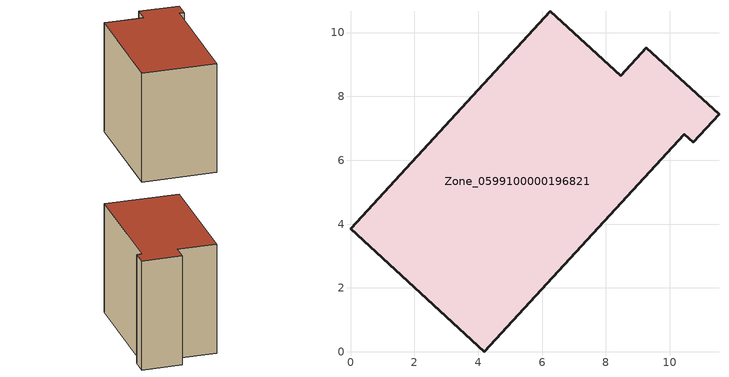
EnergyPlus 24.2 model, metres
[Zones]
Zone_0599100000196821
 floor ground (C_G): 9.27,9.53 11.54,7.44 10.73,6.56 10.46,6.81 4.19,0 0,3.85 6.26,10.67 8.46,8.65 z0
 wall outside (C_F): 4.19,0 10.46,6.81 10.73,6.56 11.54,7.44 9.27,9.53 8.46,8.65 6.26,10.67 0,3.85 4.19,0 z0:8.66
 roof outside (C_R): 9.27,9.53 8.46,8.65 6.26,10.67 0,3.85 4.19,0 10.46,6.81 10.73,6.56 11.54,7.44 z8.66
[BUILDING]
Pand.0599100000196821: North Axis=0; Terrain=City; Loads Convergence Tolerance Value=0.04; Temperature Convergence Tolerance Value=0.4; Solar Distribution=FullExterior; Maximum Number of Warmup Days=25; Minimum Number of Warmup Days=1
[Site:Location]
Rotterdam.The.Hague.AP_ZH_NLD Design_Conditions: Latitude=51.96; Longitude=4.45; Time Zone=1; Elevation=-4.5
[SITE:GROUNDTEMPERATURE:BUILDINGSURFACE]
18, 18, 18, 18, 18, 18, 18, 18, 18, 18, 18, 18
[MATERIAL] Thermal Absorptance=0.9; Solar Absorptance=0.7; Visible Absorptance=0.7
Name | Roughness | Thickness | Conductivity | Density | Specific Heat
G.TI.1975-1991 | MediumSmooth | 0.15 | 0.288461 | 540 | 1210
F.TI.1975-1991 | Rough | 0.3 | 0.230769 | 1920 | 840
R.TI.1975-1991 | MediumRough | 0.2 | 0.153846 | 1500 | 1000
[CONSTRUCTION]
C_G: G.TI.1975-1991
C_F: F.TI.1975-1991
C_R: R.TI.1975-1991
[ZONE]
Zone_0599100000196821: Type=1; Multiplier=1; Ceiling Height=Autocalculate; Volume=Autocalculate; Floor Area=autocalculate; Part of Total Floor Area=Yes
[ZONEINFILTRATION:DESIGNFLOWRATE]
Infil_Zone_0599100000196821: Zone or ZoneList or Space or SpaceList=Zone_0599100000196821; Schedule=AlwaysOn; Design Flow Rate Calculation Method=Flow/Area; Flow Rate per Floor Area=0.003; Constant Term Coefficient=1; Temperature Term Coefficient=0; Velocity Term Coefficient=0; Velocity Squared Term Coefficient=0
[HVACTEMPLATE:ZONE:IDEALLOADSAIRSYSTEM]
Zone_0599100000196821: Maximum Heating Supply Air Temperature=50; Minimum Cooling Supply Air Temperature=13; Maximum Heating Supply Air Humidity Ratio=0.0156; Minimum Cooling Supply Air Humidity Ratio=0.0077; Heating Limit=NoLimit; Cooling Limit=NoLimit; Dehumidification Control Type=ConstantSensibleHeatRatio; Cooling Sensible Heat Ratio=0.7; Dehumidification Setpoint=60; Humidification Control Type=None; Humidification Setpoint=30; Outdoor Air Method=None; Outdoor Air Flow Rate per Person=0.00944; Outdoor Air Flow Rate per Zone Floor Area=0; Outdoor Air Flow Rate per Zone=0; Demand Controlled Ventilation Type=None; Outdoor Air Economizer Type=NoEconomizer; Heat Recovery Type=None; Sensible Heat Recovery Effectiveness=0.7; Latent Heat Recovery Effectiveness=0.65
[ZONECONTROL:THERMOSTAT]
ThermostatControl_Zone_0599100000196821: Zone or ZoneList=Zone_0599100000196821; Control Type Schedule=DualSetpointControlType; Control 1=Thermostat_Zone_0599100000196821; Temperature Difference Between Cutout And Setpoint=0
[THERMOSTATSETPOINT:DUALSETPOINT]
Thermostat_Zone_0599100000196821: Heating Setpoint Temperature Schedule=HeatingSetpoint_Zone_0599100000196821; Cooling Setpoint Temperature Schedule=CoolingSetpoint_Zone_0599100000196821
[SCHEDULE:COMPACT]
HeatingSetpoint_Zone_0599100000196821: Through: 12/31, For: AllDays, Until: 24:00, 21
CoolingSetpoint_Zone_0599100000196821: Through: 12/31, For: AllDays, Until: 24:00, 24
DualSetpointControlType: Through: 12/31, For: AllDays, Until: 24:00, 4
AlwaysOn: Through: 12/31, For: AllDays, Until: 24:00, 1
